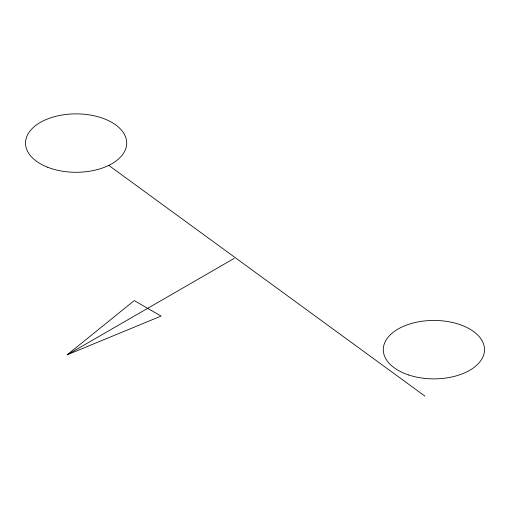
<?xml version="1.0" encoding="UTF-8"?>
<svg xmlns="http://www.w3.org/2000/svg" width="510" height="510" viewBox="0 0 510 510"><rect width="100%" height="100%" fill="white"/><g stroke="black" fill="none" stroke-linecap="round" stroke-linejoin="round"><path stroke-width="0.76" d="M67.161 354.82L134.245 300.594L161.077 316.085L67.161 354.82L234.128 258.417M108.898 165.463L424.957 396.136M408.599 374.952A50.598 29.21 0 0 0 484.5 349.656A50.598 29.21 0 0 0 408.599 324.354A50.598 29.21 0 0 0 408.599 374.952M47.742 167.274A50.605 29.217 0 0 0 126.576 145.165A50.605 29.217 0 0 0 53.99 116.803A50.605 29.217 0 0 0 47.742 167.274"/></g></svg>
